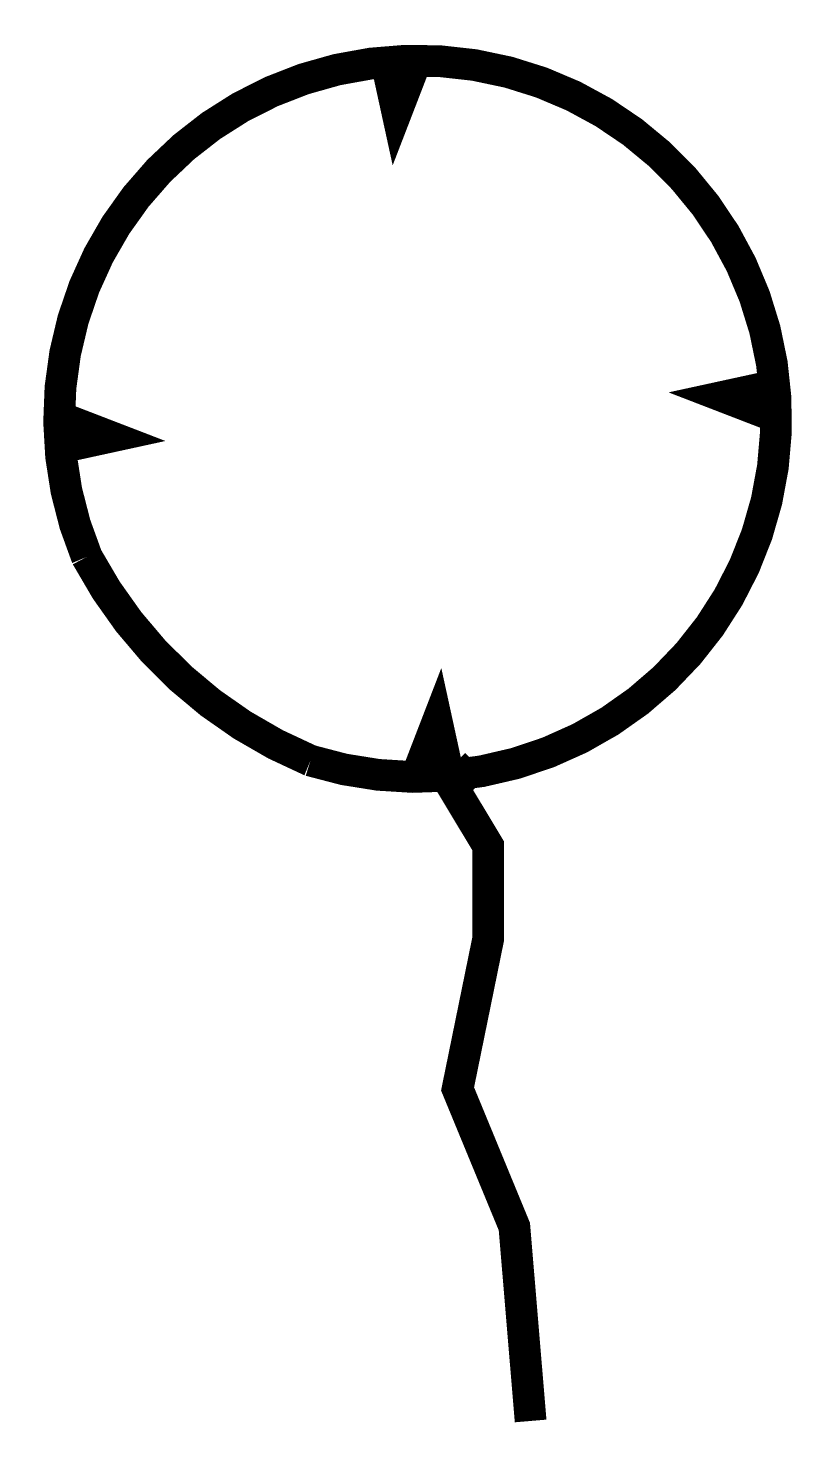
# Model space of a CAD drawing. Extents: x -0.03 to 2.42, y 0 to 4.44.
import ezdxf

# ---------------------------------------------------------------- set-up
doc = ezdxf.new("R2010")
doc.units = 0
doc.header["$MEASUREMENT"] = 0
doc.layers.get('0').update_dxf_attribs({"linetype": 'CONTINUOUS'})

msp = doc.modelspace()

# ---------------------------------------------------------------- linework, layer by layer
for points in [[(1.1183, 4.0046, 0.0001, 0.2, 0), (1.1439, 4.3369, 0.2, 0.2, 0)], [(1.9873, 3.2889, 0.0001, 0.2, 0), (2.3195, 3.2633, 0.2, 0.2, 0)], [(0.4026, 3.1357, 0.0001, 0.2, 0), (0.0703, 3.1612, 0.2, 0.2, 0)], [(1.2715, 2.4199, 0.0001, 0.2, 0), (1.246, 2.0877, 0.2, 0.2, 0)]]:
    msp.add_lwpolyline(points, format="xyseb")
at = {"const_width": 0.1}
msp.add_lwpolyline([(0.8594, 2.1282, 4.517192), (0.155, 2.7704, 0.174118), (0.8594, 2.1282, -0.109054)], format="xyb", dxfattribs=at)
msp.add_lwpolyline([(1.5528, 0.0469), (1.5016, 0.6595), (1.3227, 1.0935), (1.4191, 1.566), (1.4191, 1.8597), (1.3087, 2.0433), (1.3823, 2.1168)], dxfattribs=at)

doc.saveas('drawing.dxf')
